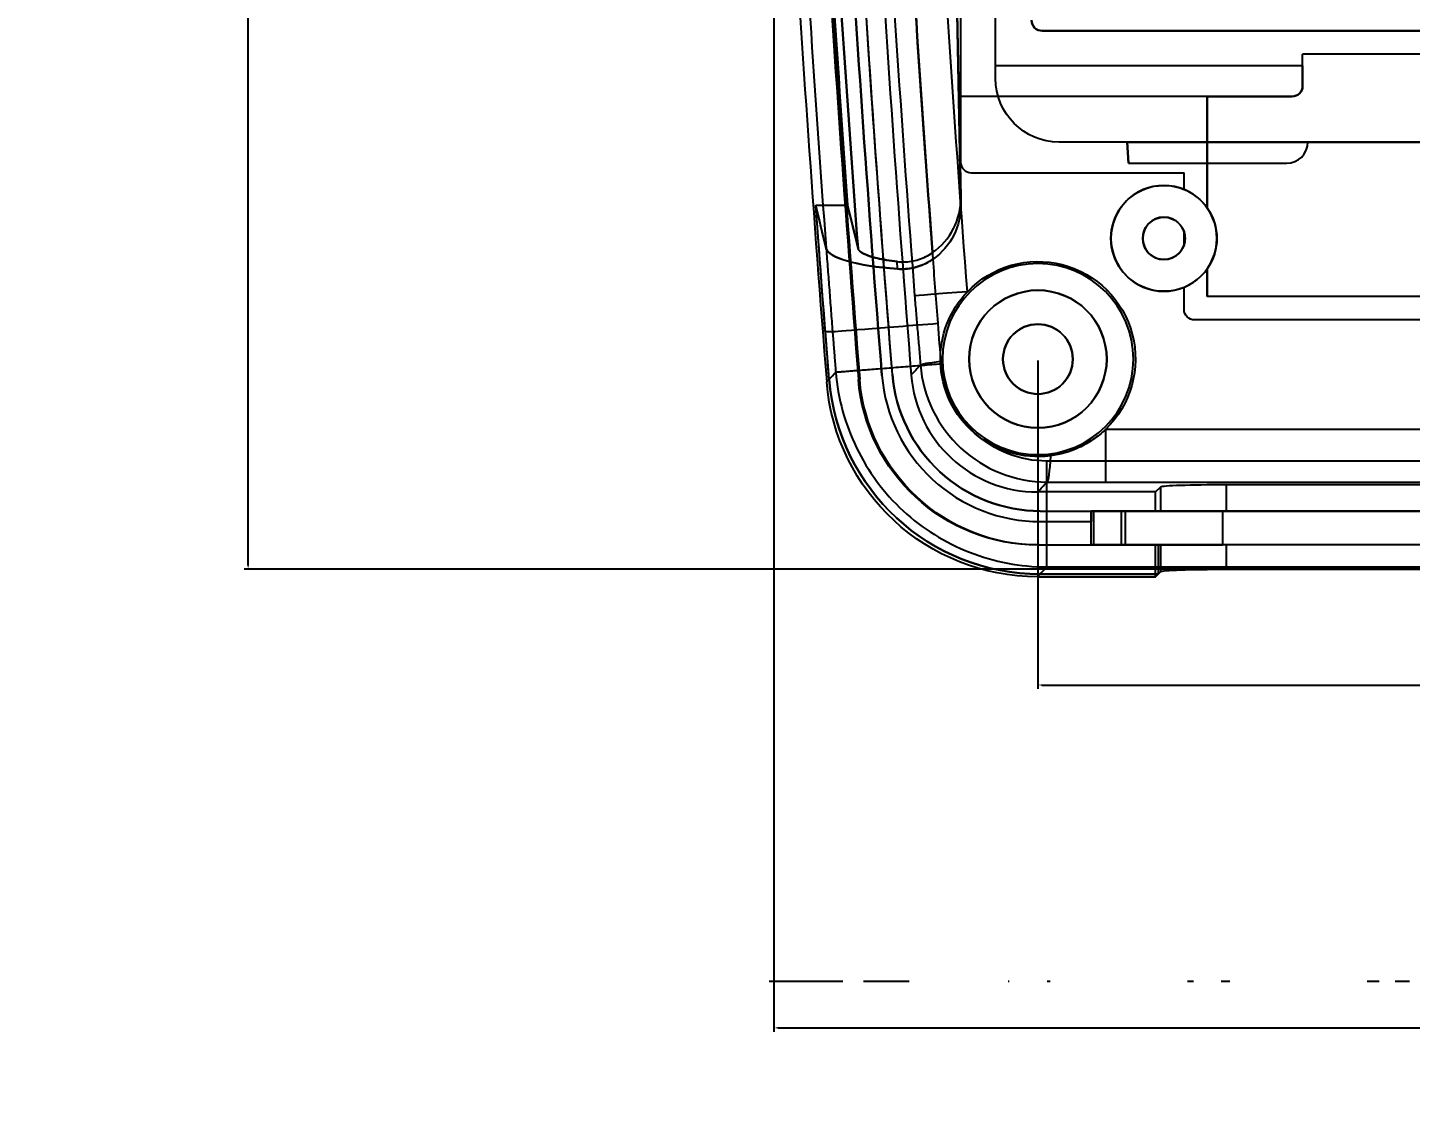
# Model space of a CAD drawing. Header units: inches. Extents: x -850 to 339, y -315 to 884.
# Drawn here: x 106 to 171.3, y -5.5 to 45 of the extents above; entities that cross this region are included whole.
import ezdxf

# ---------------------------------------------------------------- set-up
doc = ezdxf.new("R2010")
doc.units = ezdxf.units.IN
doc.header["$MEASUREMENT"] = 0
doc.layers.add('200', color=7, linetype='Continuous', true_color=0xffffff)
doc.layers.add('SX$17', color=7, linetype='Continuous', true_color=0xffffff)
doc.dimstyles.get("Standard").update_dxf_attribs({"dimtxt": 5, "dimasz": 0.18, "dimexe": 0.18, "dimexo": 0.0625, "dimgap": 0.09, "dimtad": 0, "dimtih": 1, "dimtoh": 1, "dimzin": 0, "dimdsep": 46, "dimtxsty": 'Standard', "dimcen": 0.09, "dimclrt": 3, "dimadec": 0, "dimazin": 0, "dimtfac": 1, "dimtofl": 0, "dimtmove": 0, "dimatfit": 3, "dimfxl": 0, "dimtolj": 1, "dimtzin": 0, "dimarcsym": 0})

# ---------------------------------------------------------------- blocks, each defined once
blk = doc.blocks.new('*D27')
at = {"color": 0, "lineweight": -2}
for p, q in [((153.695, 29.313), (153.695, 13.806)), ((209.695, 29.313), (209.695, 13.806)), ((153.875, 13.986), (172.438, 13.986)), ((209.515, 13.986), (190.951, 13.986))]:
    blk.add_line(p, q, dxfattribs=at)
at = {"color": 0}
for points in [[(153.875, 14.016), (153.875, 13.956), (153.695, 13.986)], [(209.515, 14.016), (209.515, 13.956), (209.695, 13.986)]]:
    blk.add_solid(points, dxfattribs=at)
at = {"layer": 'Defpoints', "color": 0}
for p in [(153.695, 29.376, -1.5), (209.695, 29.376, -1.5), (209.695, 13.986)]:
    blk.add_point(p, dxfattribs=at)
at = {"color": 3, "insert": (181.695, 13.986), "char_height": 5, "attachment_point": 5}
blk.add_mtext('\\A1;56.00', dxfattribs=at)
blk = doc.blocks.new('*D29')
at = {"color": 0, "lineweight": -2}
for p, q in [((181.632, 222.824), (116.215, 222.824)), ((116.395, 222.644), (116.395, 123.728)), ((116.395, 19.632), (116.395, 118.548)), ((181.632, 19.452), (116.215, 19.452))]:
    blk.add_line(p, q, dxfattribs=at)
at = {"color": 0}
for points in [[(116.365, 222.644), (116.425, 222.644), (116.395, 222.824)], [(116.365, 19.632), (116.425, 19.632), (116.395, 19.452)]]:
    blk.add_solid(points, dxfattribs=at)
at = {"layer": 'Defpoints', "color": 0}
for p in [(181.695, 222.824, 8.3), (116.395, 19.452), (181.695, 19.452, -10.1)]:
    blk.add_point(p, dxfattribs=at)
at = {"color": 3, "insert": (116.395, 121.138), "char_height": 5, "attachment_point": 5}
blk.add_mtext('\\A1;203.37', dxfattribs=at)
blk = doc.blocks.new('*D30')
at = {"color": 0, "lineweight": -2}
for p, q in [((141.228, 91.127), (141.228, -2.383)), ((222.162, 91.127), (222.162, -2.383)), ((141.408, -2.203), (172.021, -2.203)), ((221.982, -2.203), (191.368, -2.203))]:
    blk.add_line(p, q, dxfattribs=at)
at = {"color": 0}
for points in [[(141.408, -2.173), (141.408, -2.233), (141.228, -2.203)], [(221.982, -2.173), (221.982, -2.233), (222.162, -2.203)]]:
    blk.add_solid(points, dxfattribs=at)
at = {"layer": 'Defpoints', "color": 0}
for p in [(141.228, 91.189, 11.931), (222.162, 91.189, 11.931), (222.162, -2.203)]:
    blk.add_point(p, dxfattribs=at)
at = {"color": 3, "insert": (181.695, -2.203), "char_height": 5, "attachment_point": 5}
blk.add_mtext('\\A1;80.93', dxfattribs=at)

msp = doc.modelspace()

# ---------------------------------------------------------------- hatches: boundary and pattern name
at = {"layer": 'SX$17', "extrusion": (0, -1, 0)}
h = msp.add_hatch(dxfattribs=at)
h.set_pattern_fill('ANSI31', scale=6, angle=45, style=0, pattern_type=0)
h.set_pattern_definition([(45, (181.6946, 0), (-4.2426, 4.2426), [])])
edge = h.paths.add_edge_path(flags=0)
edge.add_arc((181.695, -654.429), 672.129, 92.81184, 93.03606)
edge.add_line((146.096, 16.757), (146.09, 16.756))
edge.add_spline(control_points=[(146.09, 16.756), (144.846, 16.689), (143.656, 16.147), (141.926, 14.385), (141.406, 13.183), (141.362, 11.938)], knot_values=[0, 0, 0, 0, 0.5, 0.5, 1, 1, 1, 1], degree=3, periodic=0)
edge.add_line((141.362, 11.938), (141.363, 11.947))
edge.add_spline(control_points=[(141.363, 11.947), (141.23, 8.131), (141.097, 4.316), (140.963, 0.5)], knot_values=[0, 0, 0, 0, 1, 1, 1, 1], degree=3, periodic=0)
edge.add_line((141.463, 0.5), (140.963, 0.5))
edge.add_spline(control_points=[(141.463, 0.5), (141.457, 0.333), (141.452, 0.167), (141.446, 0)], knot_values=[0, 0, 0, 0, 1, 1, 1, 1], degree=3, periodic=0)
edge.add_line((142.446, 0), (141.446, 0))
edge.add_spline(control_points=[(142.446, 0), (142.584, 3.963), (142.723, 7.925), (142.861, 11.888)], knot_values=[0, 0, 0, 0, 1, 1, 1, 1], degree=3, periodic=0)
edge.add_line((142.861, 11.888), (142.861, 11.886))
edge.add_spline(control_points=[(142.861, 11.886), (142.875, 12.277), (142.956, 12.672), (143.099, 13.036), (143.241, 13.401), (143.449, 13.747), (143.704, 14.044), (143.959, 14.341), (144.269, 14.598), (144.608, 14.794), (144.948, 14.99), (145.325, 15.13), (145.71, 15.203), (145.862, 15.231), (146.016, 15.25), (146.17, 15.258)], knot_values=[0, 0, 0, 0, 0.227821, 0.227821, 0.227821, 0.45564, 0.45564, 0.45564, 0.683489, 0.683489, 0.683489, 0.911396, 0.911396, 0.911396, 1, 1, 1, 1], degree=3, periodic=0)
edge.add_line((146.17, 15.258), (146.175, 15.259))
edge.add_arc((181.695, -654.429), 670.629, 92.818134, 93.036111)
edge.add_line((148.723, 16.891), (148.723, 15.389))
h = msp.add_hatch(dxfattribs=at)
h.set_pattern_fill('ANSI31', scale=6, angle=45, style=0, pattern_type=0)
h.set_pattern_definition([(45, (181.6946, 0), (-4.2426, 4.2426), [])])
edge = h.paths.add_edge_path(flags=0)
edge.add_spline(control_points=[(220.943, 0), (220.909, 0.993), (220.874, 1.987), (220.839, 2.98), (220.804, 3.991), (220.769, 5.001), (220.733, 6.012), (220.665, 7.973), (220.596, 9.935), (220.528, 11.896)], knot_values=[0, 0, 0, 0, 0.250501, 0.250501, 0.250501, 0.505402, 0.505402, 0.505402, 1, 1, 1, 1], degree=3, periodic=0)
edge.add_line((220.528, 11.896), (220.528, 11.886))
edge.add_spline(control_points=[(220.528, 11.886), (220.514, 12.277), (220.433, 12.672), (220.29, 13.036), (220.148, 13.401), (219.941, 13.747), (219.685, 14.044), (219.43, 14.341), (219.12, 14.598), (218.781, 14.794), (218.442, 14.99), (218.064, 15.13), (217.679, 15.203), (217.527, 15.231), (217.374, 15.25), (217.22, 15.258)], knot_values=[0, 0, 0, 0, 0.227821, 0.227821, 0.227821, 0.45564, 0.45564, 0.45564, 0.683489, 0.683489, 0.683489, 0.911396, 0.911396, 0.911396, 1, 1, 1, 1], degree=3, periodic=0)
edge.add_line((217.22, 15.258), (217.215, 15.259))
edge.add_arc((181.695, -654.429), 670.629, 86.963889, 87.181866)
edge.add_line((214.667, 15.389), (214.667, 16.891))
edge.add_arc((181.695, -654.429), 672.129, 87.18816, 87.435624)
edge.add_line((211.767, 17.027), (210.066, 15))
edge.add_line((210.066, 15), (153.323, 15))
edge.add_line((153.323, 15), (151.622, 17.027))
edge.add_arc((181.695, -654.429), 672.129, 92.564376, 92.81184)
edge.add_line((148.723, 16.891), (148.723, 15.389))
edge.add_arc((181.695, -654.429), 670.629, 92.818134, 93.036106)
edge.add_line((146.175, 15.259), (146.175, 15.259))
edge.add_spline(control_points=[(146.175, 15.259), (145.783, 15.238), (145.39, 15.149), (145.028, 15), (144.665, 14.851), (144.323, 14.637), (144.031, 14.377), (143.738, 14.116), (143.487, 13.801), (143.297, 13.458), (143.107, 13.116), (142.974, 12.735), (142.908, 12.349), (142.882, 12.196), (142.867, 12.041), (142.861, 11.886)], knot_values=[0, 0, 0, 0, 0.227738, 0.227738, 0.227738, 0.455478, 0.455478, 0.455478, 0.683192, 0.683192, 0.683192, 0.910851, 0.910851, 0.910851, 1, 1, 1, 1], degree=3, periodic=0)
edge.add_line((142.861, 11.886), (142.861, 11.886))
edge.add_spline(control_points=[(142.861, 11.886), (142.723, 7.924), (142.584, 3.962), (142.446, 0)], knot_values=[0, 0, 0, 0, 1, 1, 1, 1], degree=3, periodic=0)
edge.add_line((142.647, 0), (142.446, 0))
edge.add_spline(control_points=[(142.647, 0), (142.627, -0.567), (142.607, -1.133), (142.587, -1.7)], knot_values=[0, 0, 0, 0, 1, 1, 1, 1], degree=3, periodic=0)
edge.add_line((143.889, -1.7), (142.587, -1.7))
edge.add_spline(control_points=[(143.889, -1.7), (143.914, -0.967), (143.94, -0.234), (143.965, 0.498)], knot_values=[0, 0, 0, 0, 1, 1, 1, 1], degree=3, periodic=0)
edge.add_line((143.965, 0.498), (143.97, 0.504))
edge.add_spline(control_points=[(143.97, 0.504), (144.119, 4.768), (144.267, 9.031), (144.416, 13.294)], knot_values=[0, 0, 0, 0, 1, 1, 1, 1], degree=3, periodic=0)
edge.add_line((144.416, 13.294), (144.416, 13.294))
edge.add_spline(control_points=[(144.416, 13.294), (144.422, 13.462), (144.457, 13.631), (144.518, 13.788), (144.579, 13.944), (144.668, 14.092), (144.777, 14.219), (144.887, 14.347), (145.019, 14.457), (145.165, 14.541), (145.31, 14.625), (145.472, 14.685), (145.637, 14.716), (145.704, 14.729), (145.771, 14.736), (145.839, 14.74)], knot_values=[0, 0, 0, 0, 0.227353, 0.227353, 0.227353, 0.454705, 0.454705, 0.454705, 0.68208, 0.68208, 0.68208, 0.909501, 0.909501, 0.909501, 1, 1, 1, 1], degree=3, periodic=0)
edge.add_arc((181.695, -654.429), 670.129, 92.648789, 93.067149)
edge.add_line((152.391, 13), (150.726, 14.984))
edge.add_line((210.999, 13), (152.391, 13))
edge.add_line((212.664, 14.984), (210.999, 13))
edge.add_arc((181.695, -654.429), 670.129, 86.932851, 87.351211)
edge.add_spline(control_points=[(217.551, 14.74), (217.717, 14.731), (217.885, 14.694), (218.039, 14.631), (218.199, 14.566), (218.35, 14.472), (218.478, 14.356), (218.603, 14.244), (218.71, 14.108), (218.791, 13.961), (218.871, 13.814), (218.927, 13.65), (218.954, 13.485), (218.965, 13.422), (218.971, 13.358), (218.973, 13.294)], knot_values=[0, 0, 0, 0, 0.226029, 0.226029, 0.226029, 0.460047, 0.460047, 0.460047, 0.68742, 0.68742, 0.68742, 0.914747, 0.914747, 0.914747, 1, 1, 1, 1], degree=3, periodic=0)
edge.add_line((218.973, 13.294), (218.973, 13.299))
edge.add_spline(control_points=[(218.973, 13.299), (219.047, 11.166), (219.122, 9.033), (219.196, 6.9), (219.271, 4.767), (219.345, 2.633), (219.42, 0.5)], knot_values=[0, 0, 0, 0, 0.49997, 0.49997, 0.49997, 1, 1, 1, 1], degree=3, periodic=0)
edge.add_line((219.42, 0.5), (219.424, 0.498))
edge.add_spline(control_points=[(219.424, 0.498), (219.449, -0.234), (219.475, -0.967), (219.501, -1.7)], knot_values=[0, 0, 0, 0, 1, 1, 1, 1], degree=3, periodic=0)
edge.add_line((220.802, -1.7), (219.501, -1.7))
edge.add_spline(control_points=[(220.802, -1.7), (220.782, -1.133), (220.762, -0.567), (220.742, 0)], knot_values=[0, 0, 0, 0, 1, 1, 1, 1], degree=3, periodic=0)
edge.add_line((220.943, 0), (220.742, 0))

# ---------------------------------------------------------------- linework, layer by layer
at = {"layer": '200', "color": 9}
for p, q in [((148.301, 126.164, -18.1), (150.055, 36.693, -18.1)), ((148.301, 126.164, -16.6), (150.049, 37.012, -16.6)), ((150.045, 126.176, -15.5), (150.045, 38.676, -15.5)), ((150.045, 126.176, -12.5), (150.045, 41.776, -12.5)), ((151.695, 42.626, -18.1), (151.695, 121.676, -18.1)), ((151.695, 43.226, -14.1), (151.695, 121.676, -14.1)), ((153.895, 44.876, -11.5), (153.895, 44.876, -12.5)), ((209.495, 44.876, -11.5), (153.895, 44.876, -11.5)), ((153.895, 44.876, -12.5), (209.495, 44.876, -12.5)), ((166.195, 43.226, -14.1), (166.195, 43.776, -14.1)), ((166.195, 43.776, -12.5), (166.195, 43.776, -14.1)), ((172.795, 43.776, -12.5), (166.195, 43.776, -12.5)), ((172.795, 43.776, -14.1), (166.195, 43.776, -14.1)), ((166.195, 42.276, -12.5), (166.195, 43.776, -12.5)), ((151.695, 43.226, -14.1), (151.695, 43.226, -16.1)), ((166.195, 43.226, -14.1), (151.695, 43.226, -14.1)), ((166.195, 43.226, -16.1), (151.695, 43.226, -16.1)), ((151.695, 42.626, -16.1), (151.695, 43.226, -16.1)), ((166.195, 43.226, -14.1), (166.195, 43.226, -16.1)), ((166.195, 43.226, -16.1), (166.195, 42.276, -16.1)), ((151.695, 42.626, -16.1), (151.695, 42.626, -18.1)), ((166.195, 42.276, -12.5), (166.195, 42.276, -16.1)), ((150.045, 41.776, -12.5), (150.045, 41.776, -13.3)), ((165.695, 41.776, -12.5), (150.045, 41.776, -12.5)), ((150.045, 41.776, -13.3), (150.045, 38.676, -13.3)), ((161.695, 41.776, -13.3), (150.045, 41.776, -13.3)), ((161.695, 41.776, -13.3), (161.695, 36.507, -13.3)), ((161.695, 41.776, -16.1), (161.695, 41.776, -13.3)), ((161.695, 39.626, -16.1), (161.695, 41.776, -16.1)), ((161.695, 41.776, -16.1), (165.695, 41.776, -16.1)), ((165.695, 41.776, -16.1), (165.695, 41.776, -12.5)), ((157.903, 39.626, -18.1), (154.695, 39.626, -18.1)), ((154.695, 39.626, -16.1), (154.695, 39.626, -18.1)), ((161.695, 39.626, -16.1), (154.695, 39.626, -16.1)), ((157.903, 39.626, -16.7), (166.445, 39.626, -16.7)), ((157.975, 38.626, -18.1), (157.903, 39.626, -18.1)), ((157.903, 39.626, -16.7), (157.975, 38.626, -16.7)), ((157.903, 39.626, -18.1), (157.903, 39.626, -16.7)), ((161.695, 39.626, -15.5), (161.695, 39.626, -16.1)), ((161.695, 36.507, -15.5), (161.695, 39.626, -15.5)), ((172.795, 39.626, -15.5), (161.695, 39.626, -15.5)), ((166.445, 39.626, -16.7), (166.445, 39.626, -18.1)), ((166.445, 39.626, -18.1), (208.695, 39.626, -18.1)), ((150.045, 38.676, -13.3), (150.045, 38.676, -15.5)), ((157.975, 38.626, -16.7), (165.445, 38.626, -16.7)), ((157.975, 38.626, -18.1), (165.445, 38.626, -18.1)), ((157.975, 38.626, -16.7), (157.975, 38.626, -18.1)), ((165.445, 38.626, -16.7), (165.445, 38.626, -18.1)), ((150.545, 38.176, -15.5), (160.595, 38.176, -15.5)), ((150.545, 38.176, -13.3), (150.545, 38.176, -15.5)), ((150.545, 38.176, -13.3), (160.595, 38.176, -13.3)), ((160.595, 38.176, -13.3), (160.595, 38.176, -15.5)), ((160.595, 37.388, -13.3), (160.595, 38.176, -13.3)), ((160.595, 37.388, -15.5), (160.595, 38.176, -15.5)), ((160.595, 37.388, -15.5), (160.595, 37.388, -13.3)), ((143.696, 34.593, -13.275), (143.201, 36.649, -3.6)), ((143.654, 30.676, -3.6), (143.201, 36.649, -3.6)), ((143.203, 36.649, -3.6), (144.71, 36.649, -3.6)), ((150.049, 37.012, -16.6), (150.055, 36.693, -18.1)), ((161.695, 36.507, -15.5), (161.695, 36.507, -13.3)), ((160.595, 34.764, -13.3), (160.595, 35.388, -13.3)), ((160.595, 35.388, -15.5), (160.595, 35.388, -13.3)), ((160.595, 34.764, -15.5), (160.595, 35.388, -15.5)), ((160.595, 34.764, -13.3), (160.595, 34.764, -15.5)), ((147.057, 33.632, -17.795), (147.05, 33.98, -16.16)), ((161.695, 32.326, -15.5), (161.695, 33.645, -15.5)), ((161.695, 33.645, -13.3), (161.695, 32.326, -13.3)), ((161.695, 33.645, -13.3), (161.695, 33.645, -15.5)), ((160.595, 31.726, -15.5), (160.595, 32.764, -15.5)), ((160.595, 31.726, -13.3), (160.595, 32.764, -13.3)), ((160.595, 32.764, -13.3), (160.595, 32.764, -15.5)), ((202.195, 32.326, -13.3), (161.695, 32.326, -13.3)), ((202.195, 32.326, -15.5), (161.695, 32.326, -15.5)), ((161.695, 32.326, -13.3), (161.695, 32.326, -15.5)), ((160.595, 31.726, -13.3), (160.595, 31.726, -15.5)), ((203.295, 31.226, -15.5), (161.095, 31.226, -15.5)), ((161.095, 31.226, -13.3), (161.095, 31.226, -15.5)), ((203.295, 31.226, -13.3), (161.095, 31.226, -13.3)), ((143.836, 28.421, -3.6), (143.657, 30.676, -3.6)), ((146.328, 28.603, -1.8), (146.328, 28.603, -3.6)), ((146.826, 28.643), (146.826, 28.643, -1.8)), ((206.5, 26.057, -15.5), (156.889, 26.057, -15.5)), ((209.279, 24.56, -18.1), (154.11, 24.56, -18.1)), ((156.889, 23.559, -13.087), (206.5, 23.559, -13.087)), ((159.245, 23.102), (153.687, 23.102)), ((159.245, 23.102), (159.493, 23.35, -7.108)), ((159.245, 22.202), (159.245, 23.102)), ((159.493, 22.202, -7.108), (159.493, 23.35, -7.108)), ((162.591, 23.454, -10.1), (200.798, 23.454, -10.1)), ((162.591, 23.454, -10.1), (162.591, 22.202, -10.1)), ((153.808, 22.202, -1.8), (156.21, 22.202, -1.8)), ((153.808, 22.202), (159.245, 22.202)), ((153.808, 22.202, -1.8), (153.808, 22.202)), ((153.808, 21.702, -1.8), (156.21, 21.702, -1.8)), ((153.808, 21.702, -3.6), (153.808, 21.702, -1.8)), ((153.808, 21.702, -3.6), (156.21, 21.702, -3.6)), ((156.21, 22.202, -3.6), (156.21, 21.702, -3.6)), ((156.34, 22.202, -7.313), (156.21, 22.202, -3.6)), ((156.21, 21.702, -1.8), (156.21, 22.202, -1.8)), ((156.21, 22.202, -3.6), (156.21, 22.202, -1.8)), ((156.21, 20.599, -3.6), (156.21, 21.702, -3.6)), ((156.21, 21.702, -3.6), (156.21, 21.702, -1.8)), ((156.34, 20.599, -7.313), (156.34, 22.202, -7.313)), ((159.493, 22.202, -7.108), (159.245, 22.202)), ((200.953, 22.202, -13.2), (162.436, 22.202, -13.2)), ((162.436, 20.599, -13.2), (162.436, 22.202, -13.2)), ((162.591, 22.202, -10.1), (200.798, 22.202, -10.1)), ((156.21, 20.599, -3.6), (159.37, 20.599, -3.6)), ((156.34, 20.599, -7.313), (156.21, 20.599, -3.6)), ((159.493, 20.599, -7.108), (159.37, 20.599, -3.6)), ((159.37, 20.599, -3.6), (159.37, 19.225, -3.6)), ((159.493, 19.348, -7.108), (159.493, 20.599, -7.108)), ((200.953, 20.599, -13.2), (162.436, 20.599, -13.2)), ((162.591, 20.599, -10.1), (162.591, 19.452, -10.1)), ((200.798, 20.599, -10.1), (162.591, 20.599, -10.1)), ((153.798, 19.225, -3.6), (159.37, 19.225, -3.6)), ((154.11, 19.563, -13.274), (209.279, 19.563, -13.274)), ((159.37, 19.225, -3.6), (159.493, 19.348, -7.108)), ((162.591, 19.452, -10.1), (200.798, 19.452, -10.1))]:
    msp.add_line(p, q, dxfattribs=at)
at = {"layer": '200', "color": 30}
for p, q in [((150.049, 37.012, -16.6), (148.301, 126.164, -16.6)), ((150.055, 36.693, -18.1), (148.301, 126.164, -18.1)), ((143.205, 36.649, -3.6), (144.71, 36.649, -3.6)), ((150.049, 37.012, -16.6), (150.055, 36.693, -18.1)), ((147.057, 33.632, -17.795), (147.05, 33.98, -16.16)), ((146.328, 28.603, -1.8), (146.328, 28.603, -3.6)), ((153.808, 21.702, -1.8), (156.21, 21.702, -1.8)), ((153.808, 21.702, -3.6), (153.808, 21.702, -1.8)), ((153.808, 21.702, -3.6), (156.21, 21.702, -3.6)), ((156.21, 21.702, -1.8), (156.21, 22.202, -1.8)), ((156.21, 22.202, -3.6), (156.21, 21.702, -3.6)), ((156.34, 22.202, -7.313), (156.21, 22.202, -3.6)), ((156.21, 22.202, -1.8), (157.648, 22.202, -1.8)), ((156.21, 22.202, -3.6), (156.21, 22.202, -1.8)), ((156.21, 21.702, -3.6), (156.21, 21.702, -1.8)), ((156.21, 20.599, -3.6), (156.21, 21.702, -3.6)), ((156.34, 20.599, -7.313), (156.34, 22.202, -7.313)), ((157.839, 22.202, -7.261), (157.648, 22.202, -1.8)), ((157.648, 20.599, -1.8), (157.648, 22.202, -1.8)), ((157.839, 20.599, -7.261), (157.839, 22.202, -7.261)), ((200.953, 22.202, -13.2), (162.436, 22.202, -13.2)), ((162.436, 20.599, -13.2), (162.436, 22.202, -13.2)), ((200.953, 22.202, -11.7), (162.436, 22.202, -11.7)), ((162.436, 20.599, -11.7), (162.436, 22.202, -11.7)), ((153.694, 20.599), (159.245, 20.599)), ((153.694, 20.599, 0), (153.757, 20.599, -1.8)), ((153.757, 20.599, -1.8), (157.648, 20.599, -1.8)), ((156.34, 20.599, -7.313), (156.21, 20.599, -3.6)), ((156.21, 20.599, -3.6), (157.711, 20.599, -3.6)), ((157.711, 20.599, -3.6), (157.648, 20.599, -1.8)), ((157.839, 20.599, -7.261), (157.711, 20.599, -3.6)), ((157.711, 20.599, -3.6), (159.37, 20.599, -3.6)), ((159.37, 20.599, -3.6), (159.245, 20.599)), ((159.245, 19.099), (159.245, 20.599)), ((159.37, 20.599, -3.6), (159.37, 19.225, -3.6)), ((200.953, 20.599, -11.7), (162.436, 20.599, -11.7)), ((200.953, 20.599, -13.2), (162.436, 20.599, -13.2)), ((153.682, 19.099), (159.245, 19.099)), ((159.37, 19.225, -3.6), (153.798, 19.225, -3.6)), ((159.245, 19.099), (159.37, 19.225, -3.6))]:
    msp.add_line(p, q, dxfattribs=at)
at = {"layer": '200', "color": 9, "extrusion": (0, 0, -1)}
for centre, radius in [((-159.645, 35.076, 10.7), 2.5), ((-159.645, 35.076, 10.7), 1), ((-153.695, 29.376, 4.4), 4.51), ((-153.695, 29.376, 1.5), 3.25), ((-153.695, 29.376, 6.1), 1.65)]:
    msp.add_circle(centre, radius, dxfattribs=at)
at = {"layer": '200', "color": 9}
for centre, radius in [((153.695, 29.376, -18.1), 3.25), ((153.695, 29.376, -6.1), 3.25), ((153.695, 29.376, -4.4), 3.25), ((153.695, 29.376, -1.5), 1.65)]:
    msp.add_circle(centre, radius, dxfattribs=at)
at = {"layer": '200', "color": 9, "extrusion": (0, 0, -1)}
for centre, radius, start, end in [((-153.895, 45.376, 11.5), 0.5, 270, 0), ((-154.695, 42.626, 18.1), 3, 270, 0), ((-154.695, 42.626, 16.1), 3, 270, 0), ((-165.695, 42.276, 16.1), 0.5, 180, 270), ((-159.645, 35.076, 15.5), 2.5, 247.66632, 112.33368), ((-159.645, 35.076, 13.3), 2.5, 112.33368, 145.08479), ((-159.645, 35.076, 15.5), 1, 198.19487, 161.80513), ((-159.645, 35.076, 15.5), 2.5, 145.08479, 214.91521), ((-159.645, 35.076, 13.3), 1, 161.80513, 198.19487), ((-153.695, 29.376, 15.5), 4.606, 43.69627, 226.09166), ((-159.645, 35.076, 13.3), 2.5, 214.91521, 247.66632), ((-161.095, 31.726, 15.5), 0.5, 270, 0), ((-161.095, 31.726, 13.3), 0.5, 270, 0)]:
    msp.add_arc(centre, radius, start, end, dxfattribs=at)
at = {"layer": '200', "color": 9}
for centre, radius, start, end in [((153.895, 45.376, -12.5), 0.5, 180, 270), ((165.695, 42.276, -12.5), 0.5, 270, 0), ((165.445, 39.626, -16.7), 1, 270, 0), ((165.445, 39.626, -18.1), 1, 270, 0), ((150.545, 38.676, -15.5), 0.5, 180, 270), ((150.545, 38.676, -13.3), 0.5, 180, 270)]:
    msp.add_arc(centre, radius, start, end, dxfattribs=at)
at = {"layer": '200', "color": 9, "extrusion": (-0.076943, 0.997036, -4.29837e-15)}
msp.add_arc((-152.423, -13, 20.892), 2.5, 270, 358, dxfattribs=at)
at = {"layer": '200', "color": 9, "extrusion": (-0.080981, 0.995775, 0.043288)}
msp.add_arc((-152.518, -14.261, 16.387), 2.5, 308.2438, 357.99812, dxfattribs=at)
at = {"layer": '200', "color": 9, "extrusion": (-1, 0, 0)}
msp.add_arc((-26.057, -13, -156.889), 2.5, 270, 358, dxfattribs=at)
at = {"layer": '200', "color": 9, "extrusion": (1, 0, 0)}
msp.add_arc((24.56, -13.1, 154.11), 5, 182.00004, 270, dxfattribs=at)
at = {"layer": '200', "color": 9, "extrusion": (-0.997046, 0.002681, -0.076766)}
msp.add_arc((-26.484, -25.134, -152.57), 2.5, 300.31421, 357.99408, dxfattribs=at)
at = {"layer": '200', "color": 9, "extrusion": (0, 1, 0)}
for centre, radius in [((-162.436, -7.1, 22.202), 6.1), ((-162.436, -7.1, 20.599), 6.1), ((-162.591, -7, 20.599), 3.1)]:
    msp.add_arc(centre, radius, 270, 358, dxfattribs=at)
at = {"layer": '200', "color": 30, "extrusion": (0, 1, 0)}
for centre in [(-162.436, -7.1, 22.202), (-162.436, -7.1, 20.599)]:
    msp.add_arc(centre, 6.1, 270, 358, dxfattribs=at)
at = {"layer": '200', "color": 30, "extrusion": (0, -1, 0)}
for centre in [(162.436, -7.1, -22.202), (162.436, -7.1, -20.599)]:
    msp.add_arc(centre, 4.6, 182, 270, dxfattribs=at)
at = {"layer": '200', "color": 9, "extrusion": (0, -1, 0)}
msp.add_arc((162.591, -7, -22.202), 3.1, 182, 270, dxfattribs=at)
at = {"layer": '200', "color": 9}
for centre, major_axis, ratio, start_param, end_param in [((147.049, 36.953, -16.6), (0.06, -3.066), 0.978139, 0.571186, 1.570796), ((153.693, 29.105), (-4.075, -4.414), 0.998872, 5.538403, 7.028099)]:
    msp.add_ellipse(centre, major_axis=major_axis, ratio=ratio, start_param=start_param, end_param=end_param, dxfattribs=at)
at = {"layer": '200', "color": 30}
for centre, major_axis, ratio, start_param, end_param in [((147.049, 36.953, -16.6), (0.06, -3.066), 0.978139, 0.571186, 1.570796), ((153.809, 29.231, -3.6), (-6.789, -7.357), 0.998872, 5.538104, 7.027885)]:
    msp.add_ellipse(centre, major_axis=major_axis, ratio=ratio, start_param=start_param, end_param=end_param, dxfattribs=at)
at = {"layer": '200', "color": 9, "extrusion": (0, 0, -1)}
for centre, major_axis, ratio, start_param, end_param in [((147.055, 36.634, -18.1), (0.06, -3.066), 0.978139, 4.712389, 5.705166), ((153.809, 29.231, -3.6), (-6.79, -7.356), 0.998872, 5.538345, 7.028128)]:
    msp.add_ellipse(centre, major_axis=major_axis, ratio=ratio, start_param=start_param, end_param=end_param, dxfattribs=at)
at = {"layer": '200', "color": 30, "extrusion": (0, 0, -1)}
for centre, major_axis, ratio, start_param, end_param in [((147.055, 36.634, -18.1), (0.06, -3.066), 0.978139, 4.712389, 5.705165), ((153.693, 29.105), (-6.789, -7.357), 0.998872, 5.538488, 7.028185), ((153.694, 29.099), (-8.505, 0), 0.999387, 4.712372, 6.203245), ((153.757, 29.099, -1.8), (-8.505, 0), 0.999387, 4.712372, 6.203245)]:
    msp.add_ellipse(centre, major_axis=major_axis, ratio=ratio, start_param=start_param, end_param=end_param, dxfattribs=at)
at = {"layer": '200', "color": 9, "extrusion": (-8.88178e-16, 0.978148, -0.207912)}
msp.add_ellipse((148.704, 34.631, -13.095), major_axis=(1.795, -1, -4.704), ratio=0.974869, start_param=0.699998, end_param=1.883844, dxfattribs=at)
at = {"layer": '200', "color": 9, "extrusion": (-2.52435e-29, -0.999391, -0.034899)}
for centre in [(162.591, 23.346, -7), (162.591, 19.344, -7)]:
    msp.add_ellipse(centre, major_axis=(0, -0.108, 3.1), ratio=0.999391, start_param=1.605703, end_param=3.141593, dxfattribs=at)
at = {"layer": '200', "color": 9}
for points, knots in [([(145.371, 123.225), (145.217, 115.334), (144.959, 107.446), (144.753, 91.664), (144.834, 83.772), (145.472, 60.108), (146.455, 44.352), (147.71, 28.619)], [0, 0, 0, 0, 0.25, 0.25, 0.5, 0.5, 1, 1, 1, 1]), ([(145.831, 123.351, -13.087), (145.758, 119.569, -13.087), (145.679, 115.793, -13.087), (145.493, 108.237, -13.087), (145.387, 104.446, -13.087), (145.212, 93.037, -13.087), (145.271, 85.438, -13.087), (145.82, 62.645, -13.087), (146.706, 47.491, -13.087), (147.873, 32.366, -13.087)], [0, 0, 0, 0, 0.125, 0.125, 0.25, 0.25, 0.5, 0.5, 1, 1, 1, 1]), ([(150.364, 32.558, -15.5), (149.199, 47.652, -15.5), (148.316, 62.762, -15.5), (147.769, 85.47, -15.5), (147.71, 93.038, -15.5), (147.885, 104.387, -15.5), (147.99, 108.17, -15.5), (148.177, 115.736, -15.5), (148.256, 119.52, -15.5), (148.329, 123.303, -15.5)], [0, 0, 0, 0, 0.5, 0.5, 0.75, 0.75, 0.875, 0.875, 1, 1, 1, 1]), ([(142.98, 122.426, -3.6), (142.84, 115.273, -3.6), (142.615, 108.122, -3.6), (142.386, 93.814, -3.6), (142.428, 86.661, -3.6), (142.89, 65.203, -3.6), (143.664, 50.919, -3.6), (144.71, 36.649, -3.6)], [0, 0, 0, 0, 0.25, 0.25, 0.5, 0.5, 1, 1, 1, 1]), ([(145.199, 34.604, -13.222), (144.118, 48.99, -13.222), (143.302, 63.417, -13.222), (142.777, 85.327, -13.222), (142.717, 92.783, -13.222), (142.88, 103.991, -13.222), (142.981, 107.715, -13.222), (143.166, 115.115, -13.222), (143.246, 118.814, -13.222), (143.317, 122.518, -13.222)], [0, 0, 0, 0, 0.492321, 0.492321, 0.746161, 0.746161, 0.87308, 0.87308, 1, 1, 1, 1]), ([(143.981, 122.655, -3.6), (143.904, 118.735, -3.6), (143.821, 114.817, -3.6), (143.623, 106.979, -3.6), (143.52, 103.056, -3.6), (143.376, 91.284, -3.6), (143.461, 83.437, -3.6), (144.105, 59.906, -3.6), (145.076, 44.241, -3.6), (146.328, 28.603, -3.6)], [0, 0, 0, 0, 0.125, 0.125, 0.25, 0.25, 0.5, 0.5, 1, 1, 1, 1]), ([(146.328, 28.603, -1.8), (145.076, 44.241, -1.8), (144.105, 59.906, -1.8), (143.461, 83.437, -1.8), (143.376, 91.284, -1.8), (143.52, 103.056, -1.8), (143.623, 106.979, -1.8), (143.821, 114.817, -1.8), (143.904, 118.735, -1.8), (143.981, 122.655, -1.8)], [0, 0, 0, 0, 0.5, 0.5, 0.75, 0.75, 0.875, 0.875, 1, 1, 1, 1]), ([(146.826, 28.643), (145.539, 44.723), (144.549, 60.829), (143.936, 85.02), (143.869, 93.085), (144.067, 105.183), (144.183, 109.215), (144.355, 116.38), (144.42, 119.512), (144.481, 122.645)], [0, 0, 0, 0, 0.514345, 0.514345, 0.771517, 0.771517, 0.900104, 0.900104, 1, 1, 1, 1]), ([(146.826, 28.643, -1.8), (145.574, 44.278, -1.8), (144.604, 59.936, -1.8), (143.961, 83.455, -1.8), (143.876, 91.295, -1.8), (144.068, 106.971, -1.8), (144.327, 114.808, -1.8), (144.481, 122.645, -1.8)], [0, 0, 0, 0, 0.5, 0.5, 0.75, 0.75, 1, 1, 1, 1]), ([(146.815, 122.45, -16.6), (146.743, 118.742, -16.6), (146.663, 115.035, -16.6), (146.477, 107.62, -16.6), (146.377, 103.913, -16.6), (146.216, 92.788, -16.6), (146.275, 85.371, -16.6), (146.8, 63.423, -16.6), (147.627, 48.901, -16.6), (148.721, 34.405, -16.6)], [0, 0, 0, 0, 0.126254, 0.126254, 0.252508, 0.252508, 0.505015, 0.505015, 1, 1, 1, 1]), ([(147.05, 33.98, -16.16), (146.696, 34.021, -15.966), (146.373, 34.075, -15.709), (146.106, 34.139, -15.411), (145.838, 34.202, -15.114), (145.62, 34.276, -14.767), (145.467, 34.354, -14.4), (145.311, 34.433, -14.028), (145.219, 34.519, -13.624), (145.199, 34.604, -13.222)], [0, 0, 0, 0, 0.331753, 0.331753, 0.331753, 0.66321, 0.66321, 0.66321, 1, 1, 1, 1]), ([(147.05, 33.98, -16.16), (147.261, 33.955, -16.276), (147.489, 33.958, -16.373), (147.718, 33.996, -16.444), (147.947, 34.034, -16.516), (148.181, 34.109, -16.562), (148.398, 34.216, -16.584), (148.51, 34.271, -16.595), (148.618, 34.335, -16.6), (148.721, 34.405, -16.6)], [0, 0, 0, 0, 0.397378, 0.397378, 0.397378, 0.796725, 0.796725, 0.796725, 1, 1, 1, 1]), ([(148.745, 34.098, -18.1), (148.523, 33.944, -18.1), (148.276, 33.822, -18.083), (148.021, 33.742, -18.044), (147.767, 33.662, -18.004), (147.499, 33.623, -17.941), (147.242, 33.624, -17.859), (147.18, 33.625, -17.839), (147.118, 33.627, -17.818), (147.057, 33.632, -17.795)], [0, 0, 0, 0, 0.446152, 0.446152, 0.446152, 0.893115, 0.893115, 0.893115, 1, 1, 1, 1]), ([(148.149, 29.097, -13.626), (148.269, 27.61, -13.683), (148.968, 26.177, -13.692), (151.155, 24.155, -13.608), (152.626, 23.574, -13.523), (154.12, 23.571, -13.435)], [0, 0, 0, 0, 0.5, 0.5, 1, 1, 1, 1]), ([(154.282, 24.807, -15.5), (152.996, 24.642, -15.5), (151.669, 25.046, -15.502), (149.728, 26.708, -15.498), (149.124, 27.959, -15.5), (149.09, 29.255, -15.5)], [0, 0, 0, 0, 0.5, 0.5, 1, 1, 1, 1]), ([(146.328, 28.603, -1.8), (146.477, 26.739, -1.8), (147.346, 24.957, -1.8), (150.089, 22.426, -1.8), (151.921, 21.702, -1.8), (153.808, 21.702, -1.8)], [0, 0, 0, 0, 0.5, 0.5, 1, 1, 1, 1]), ([(146.328, 28.603, -3.6), (146.477, 26.739, -3.6), (147.346, 24.957, -3.6), (150.089, 22.426, -3.6), (151.921, 21.702, -3.6), (153.808, 21.702, -3.6)], [0, 0, 0, 0, 0.5, 0.5, 1, 1, 1, 1]), ([(153.808, 22.202), (152.05, 22.202), (150.334, 22.88), (147.779, 25.238), (146.965, 26.908), (146.826, 28.643)], [0, 0, 0, 0, 0.5, 0.5, 1, 1, 1, 1]), ([(146.826, 28.643, -1.8), (146.965, 26.908, -1.8), (147.779, 25.238, -1.8), (150.334, 22.88, -1.8), (152.05, 22.202, -1.8), (153.808, 22.202, -1.8)], [0, 0, 0, 0, 0.5, 0.5, 1, 1, 1, 1]), ([(156.889, 26.057, -15.5), (156.706, 25.88, -15.5), (156.506, 25.718, -15.5), (156.296, 25.574, -15.5), (156.085, 25.43, -15.5), (155.862, 25.303, -15.501), (155.631, 25.196, -15.501), (155.206, 24.999, -15.501), (154.746, 24.867, -15.5), (154.282, 24.807, -15.5)], [0, 0, 0, 0, 0.259725, 0.259725, 0.259725, 0.519441, 0.519441, 0.519441, 1, 1, 1, 1])]:
    msp.add_open_spline(points, degree=3, knots=knots, dxfattribs=at)
at = {"layer": '200', "color": 30}
for points, knots in [([(142.98, 122.426, -3.6), (142.84, 115.273, -3.6), (142.615, 108.122, -3.6), (142.386, 93.814, -3.6), (142.428, 86.661, -3.6), (142.89, 65.203, -3.6), (143.664, 50.919, -3.6), (144.71, 36.649, -3.6)], [0, 0, 0, 0, 0.25, 0.25, 0.5, 0.5, 1, 1, 1, 1]), ([(143.317, 122.518, -13.222), (143.246, 118.814, -13.222), (143.166, 115.115, -13.222), (142.981, 107.715, -13.222), (142.88, 103.991, -13.222), (142.717, 92.783, -13.222), (142.777, 85.327, -13.222), (143.302, 63.417, -13.222), (144.118, 48.99, -13.222), (145.199, 34.604, -13.222)], [0, 0, 0, 0, 0.12692, 0.12692, 0.253839, 0.253839, 0.507679, 0.507679, 1, 1, 1, 1]), ([(146.328, 28.603, -1.8), (145.076, 44.241, -1.8), (144.105, 59.906, -1.8), (143.461, 83.437, -1.8), (143.376, 91.284, -1.8), (143.52, 103.056, -1.8), (143.623, 106.979, -1.8), (143.821, 114.817, -1.8), (143.904, 118.735, -1.8), (143.981, 122.655, -1.8)], [0, 0, 0, 0, 0.5, 0.5, 0.75, 0.75, 0.875, 0.875, 1, 1, 1, 1]), ([(143.981, 122.655, -3.6), (143.904, 118.735, -3.6), (143.821, 114.817, -3.6), (143.623, 106.979, -3.6), (143.52, 103.056, -3.6), (143.376, 91.284, -3.6), (143.461, 83.437, -3.6), (144.105, 59.906, -3.6), (145.076, 44.241, -3.6), (146.328, 28.603, -3.6)], [0, 0, 0, 0, 0.125, 0.125, 0.25, 0.25, 0.5, 0.5, 1, 1, 1, 1]), ([(148.721, 34.405, -16.6), (147.627, 48.901, -16.6), (146.8, 63.423, -16.6), (146.275, 85.371, -16.6), (146.216, 92.788, -16.6), (146.377, 103.913, -16.6), (146.477, 107.62, -16.6), (146.663, 115.035, -16.6), (146.743, 118.742, -16.6), (146.815, 122.45, -16.6)], [0, 0, 0, 0, 0.494985, 0.494985, 0.747492, 0.747492, 0.873746, 0.873746, 1, 1, 1, 1]), ([(141.336, 121.552), (141.184, 113.774), (140.915, 105.999), (140.762, 90.44), (140.85, 82.661), (141.51, 59.334), (142.482, 43.804), (143.72, 28.295)], [0, 0, 0, 0, 0.25, 0.25, 0.5, 0.5, 1, 1, 1, 1]), ([(141.801, 121.677, -13.275), (141.73, 118.046, -13.275), (141.543, 110.786, -13.276), (141.286, 99.895, -13.275), (141.253, 89, -13.273), (141.477, 74.475, -13.275), (142.201, 56.331, -13.275), (143.153, 41.835, -13.274), (143.696, 34.593, -13.274)], [0, 0, 0, 0, 0.125, 0.25, 0.375, 0.5, 0.75, 1, 1, 1, 1]), ([(142.837, 121.566), (142.685, 113.797), (142.417, 106.031), (142.262, 90.489), (142.351, 82.72), (143.009, 59.417), (143.981, 43.911), (145.216, 28.421)], [0, 0, 0, 0, 0.25, 0.25, 0.5, 0.5, 1, 1, 1, 1]), ([(142.898, 121.464, -1.8), (142.745, 113.704, -1.8), (142.478, 105.946, -1.8), (142.325, 90.421, -1.8), (142.415, 82.661, -1.8), (143.074, 59.383, -1.8), (144.045, 43.894, -1.8), (145.279, 28.421, -1.8)], [0, 0, 0, 0, 0.25, 0.25, 0.5, 0.5, 1, 1, 1, 1]), ([(148.745, 34.098, -18.1), (148.193, 41.373, -18.1), (147.225, 55.935, -18.1), (146.485, 74.162, -18.1), (146.249, 88.753, -18.1), (146.278, 99.698, -18.1), (146.535, 110.639, -18.1), (146.727, 117.933, -18.1), (146.798, 121.58, -18.1)], [0, 0, 0, 0, 0.25, 0.5, 0.625, 0.75, 0.875, 1, 1, 1, 1]), ([(145.199, 34.604, -13.222), (145.219, 34.519, -13.624), (145.311, 34.433, -14.027), (145.466, 34.354, -14.399), (145.621, 34.275, -14.772), (145.844, 34.2, -15.123), (146.117, 34.136, -15.424), (146.382, 34.074, -15.716), (146.701, 34.02, -15.969), (147.05, 33.98, -16.16)], [0, 0, 0, 0, 0.336483, 0.336483, 0.336483, 0.67297, 0.67297, 0.67297, 1, 1, 1, 1]), ([(147.05, 33.98, -16.16), (147.261, 33.955, -16.276), (147.489, 33.958, -16.373), (147.718, 33.996, -16.444), (147.947, 34.034, -16.516), (148.181, 34.109, -16.562), (148.398, 34.216, -16.584), (148.51, 34.271, -16.595), (148.618, 34.335, -16.6), (148.721, 34.405, -16.6)], [0, 0, 0, 0, 0.397378, 0.397378, 0.397378, 0.796725, 0.796725, 0.796725, 1, 1, 1, 1]), ([(147.057, 33.632, -17.795), (147.31, 33.612, -17.887), (147.576, 33.631, -17.961), (147.834, 33.691, -18.011), (148.092, 33.751, -18.061), (148.349, 33.855, -18.089), (148.581, 33.993, -18.097), (148.637, 34.026, -18.099), (148.691, 34.061, -18.1), (148.745, 34.098, -18.1)], [0, 0, 0, 0, 0.446473, 0.446473, 0.446473, 0.893898, 0.893898, 0.893898, 1, 1, 1, 1]), ([(146.328, 28.603, -1.8), (146.477, 26.739, -1.8), (147.346, 24.957, -1.8), (150.089, 22.426, -1.8), (151.921, 21.702, -1.8), (153.808, 21.702, -1.8)], [0, 0, 0, 0, 0.5, 0.5, 1, 1, 1, 1]), ([(146.328, 28.603, -3.6), (146.477, 26.739, -3.6), (147.346, 24.957, -3.6), (150.089, 22.426, -3.6), (151.921, 21.702, -3.6), (153.808, 21.702, -3.6)], [0, 0, 0, 0, 0.5, 0.5, 1, 1, 1, 1])]:
    msp.add_open_spline(points, degree=3, knots=knots, dxfattribs=at)
for points in [[(143.836, 28.421, -3.6), (143.617, 31.163, -3.6), (143.406, 33.906, -3.6), (143.205, 36.649, -3.6)], [(143.696, 34.593, -13.274), (143.531, 35.282, -10.031), (143.367, 35.968, -6.806), (143.205, 36.649, -3.6)], [(144.71, 36.649, -3.6), (144.871, 35.972, -6.789), (145.034, 35.29, -9.996), (145.199, 34.604, -13.222)], [(143.696, 34.593, -13.274), (143.797, 34.171, -15.262), (145.149, 33.779, -17.103), (147.057, 33.632, -17.795)], [(143.72, 28.295, 0), (143.759, 28.337, -1.2), (143.797, 28.379, -2.4), (143.836, 28.421, -3.6)], [(145.216, 28.421, 0), (145.237, 28.421, -0.6), (145.258, 28.421, -1.2), (145.279, 28.421, -1.8)], [(153.798, 19.225, -3.6), (153.759, 19.183, -2.4), (153.721, 19.141, -1.2), (153.682, 19.099, 0)]]:
    msp.add_open_spline(points, degree=3, dxfattribs=at)
at = {"layer": '200', "color": 9}
for points, degree in [([(145.199, 34.604, -13.222), (145.034, 35.29, -9.996), (144.871, 35.972, -6.789), (144.71, 36.649, -3.6)], 3), ([(143.696, 34.593, -13.275), (143.993, 30.676, -13.275)], 1), ([(148.978, 31.066, -18.1), (148.9, 32.077, -18.1), (148.822, 33.087, -18.1), (148.745, 34.098, -18.1)], 3), ([(147.873, 32.366, -13.087), (147.894, 32.089, -13.087), (147.939, 31.538, -13.142), (148.009, 30.726, -13.322), (148.08, 29.921, -13.53), (148.126, 29.374, -13.615), (148.149, 29.097, -13.626)], 3), ([(149.09, 29.255, -15.5), (149.058, 30.476, -15.5), (149.52, 31.675, -15.5), (150.364, 32.558, -15.5)], 3), ([(143.996, 30.676, -13.275), (144.041, 30.679, -14.554), (145.159, 30.766, -17.067), (147.702, 30.966, -18.1), (148.978, 31.066, -18.1)], 3), ([(149.129, 29.159, -18.1), (149.079, 29.795, -18.1), (149.028, 30.43, -18.1), (148.978, 31.066, -18.1)], 3), ([(143.657, 30.676, -3.6), (143.77, 30.676, -6.825), (143.883, 30.676, -10.05), (143.996, 30.676, -13.275)], 3), ([(143.996, 30.676, -13.275), (144.148, 28.762, -13.275)], 1), ([(143.836, 28.421, -3.6), (143.94, 28.535, -6.825), (144.044, 28.648, -10.05), (144.148, 28.762, -13.274)], 3), ([(144.148, 28.762, -13.275), (144.247, 27.523, -13.295), (144.924, 25.09, -13.326), (147.166, 22.036, -13.343), (150.389, 20.044, -13.326), (152.867, 19.564, -13.295), (154.11, 19.563, -13.275)], 3), ([(148.149, 29.097, -13.626), (148.002, 28.938, -9.084), (147.856, 28.778, -4.542), (147.709, 28.619, 0)], 3), ([(154.11, 24.56, -18.1), (153.489, 24.56, -18.1), (152.25, 24.802, -18.1), (150.638, 25.796, -18.1), (149.518, 27.324, -18.1), (149.179, 28.54, -18.1), (149.129, 29.159, -18.1)], 3), ([(153.687, 23.102, 0), (153.831, 23.258, -4.478), (153.975, 23.415, -8.957), (154.12, 23.571, -13.435)], 3), ([(154.12, 23.571, -13.435), (154.352, 23.57, -13.418), (154.813, 23.568, -13.355), (155.501, 23.564, -13.227), (156.192, 23.56, -13.12), (156.656, 23.559, -13.087), (156.889, 23.559, -13.087)], 3), ([(154.11, 19.563, -13.274), (154.084, 19.535, -12.468), (154.032, 19.478, -10.856), (153.954, 19.394, -8.437), (153.876, 19.309, -6.019), (153.824, 19.253, -4.406), (153.798, 19.225, -3.6)], 3)]:
    msp.add_open_spline(points, degree=degree, dxfattribs=at)
msp.add_rational_spline([(144.148, 28.762, -13.274), (144.316, 28.775, -18.1), (149.129, 29.159, -18.1)], [1, 0.719339800469, 1], degree=2, dxfattribs=at)

# ---------------------------------------------------------------- dimensions: what is measured, and where the dimension line sits
dim = msp.add_linear_dim(base=(116.395, 19.452), p1=(181.695, 222.824, 8.3), p2=(181.695, 19.452, -10.1), angle=90, dimstyle='Standard')
dim.commit()
dim.dimension.update_dxf_attribs({"geometry": '*D29', "text_midpoint": (116.395, 121.138)})
for base, p1, p2, picture, middle in [((222.162, -2.203), (141.228, 91.189, 11.931), (222.162, 91.189, 11.931), '*D30', (181.695, -2.203)), ((209.695, 13.986), (153.695, 29.376, -1.5), (209.695, 29.376, -1.5), '*D27', (181.695, 13.986))]:
    dim = msp.add_linear_dim(base=base, p1=p1, p2=p2, dimstyle='Standard')
    dim.commit()
    dim.dimension.update_dxf_attribs({"geometry": picture, "text_midpoint": middle})

doc.saveas('drawing.dxf')
